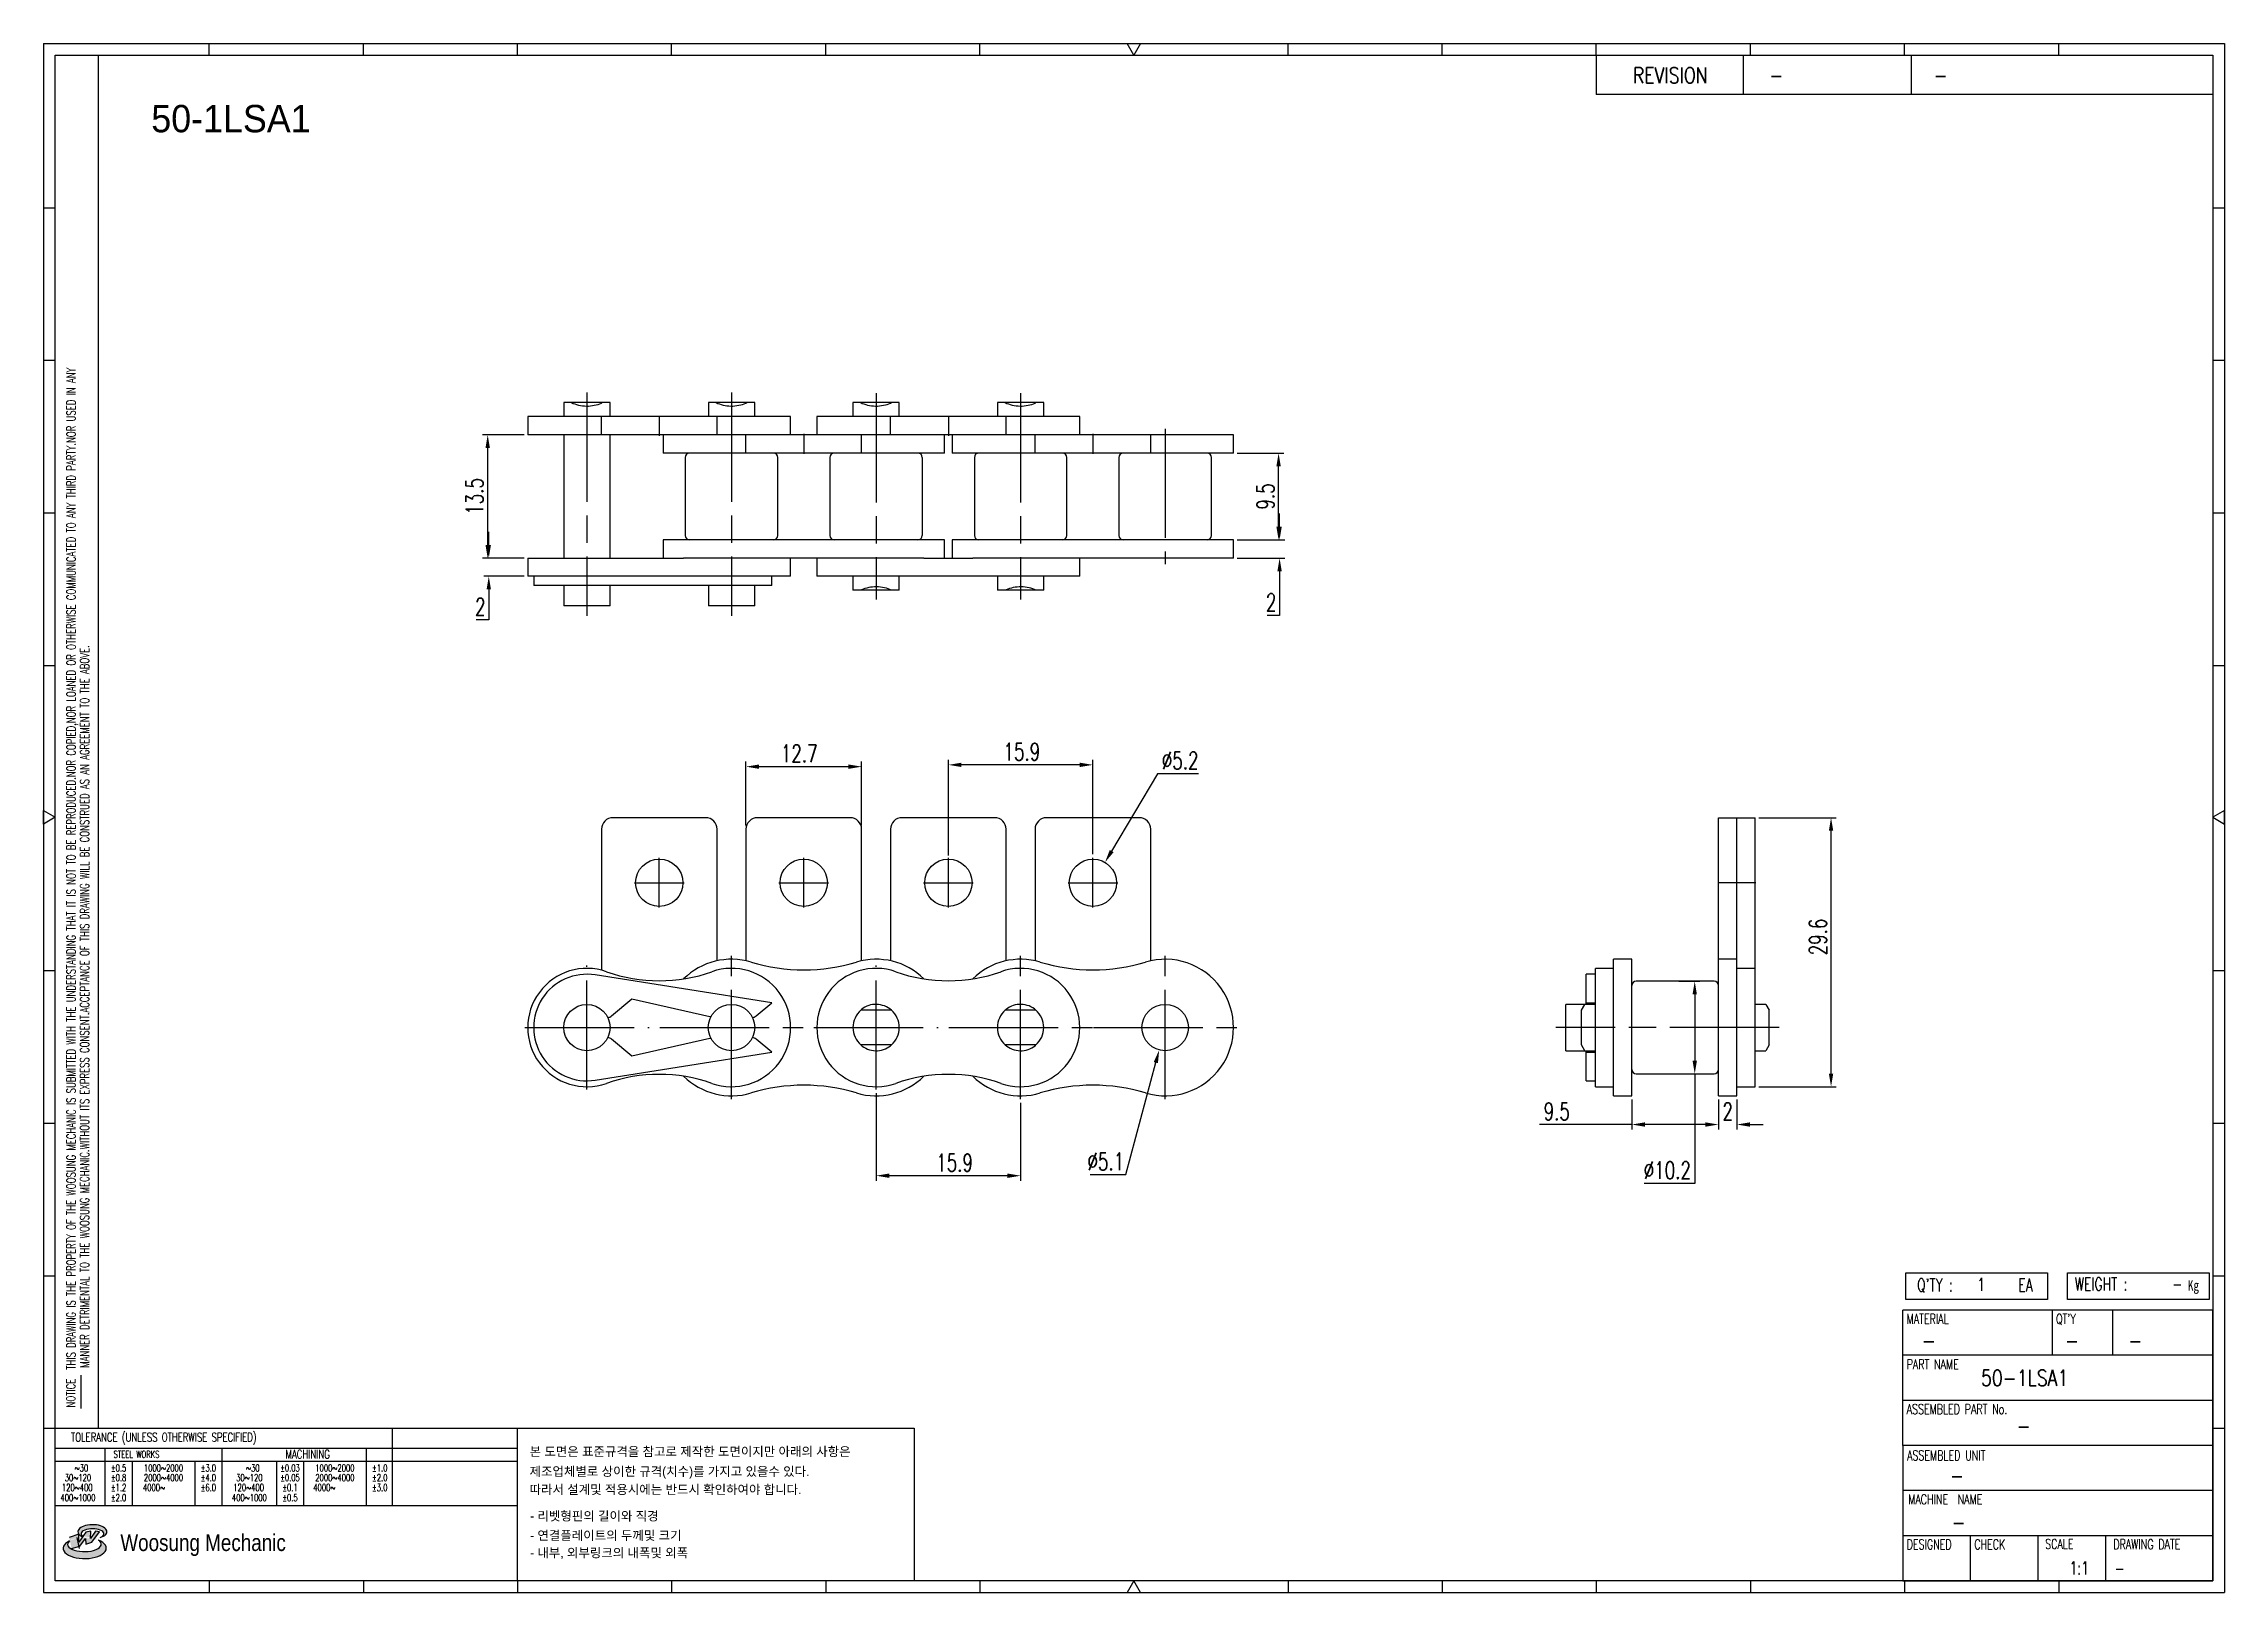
# Model space of a CAD drawing. Header units: millimetres. Extents: x 560 to 800, y 59 to 229.
import ezdxf
from ezdxf.enums import TextEntityAlignment as Align

# ---------------------------------------------------------------- set-up
doc = ezdxf.new("R2010")
doc.units = ezdxf.units.MM
doc.linetypes.add('AM_ISO08W050', pattern=[18, 12, -1.5, 3, -1.5])
doc.layers.get('Defpoints').update_dxf_attribs({"color": 80})
doc.layers.add('CL1', color=140, linetype='AM_ISO08W050', lineweight=25)
for name, color, linetype in [('S-DIM', 7, 'Continuous'), ('TITLE', 7, 'Continuous'), ('도면레이아웃', 7, 'Continuous')]:
    doc.layers.add(name, color=color, linetype=linetype)
doc.styles.add('HAN', font='ROMANS.shx', dxfattribs={"width": 0.7, "bigfont": 'whgtxt.shx'})
doc.styles.add('HKD_ST2', font='romans.shx', dxfattribs={"width": 0.7, "height": 4, "bigfont": '@extfont2.shx'})
doc.styles.add('HSG', font='SIMPLEX.shx', dxfattribs={"width": 0.7, "bigfont": 'HSG.shx'})
doc.styles.add('MtXpl_', font='Gulim.ttf')
doc.styles.add('SLDTEXTSTYLE4', font='arial.ttf', dxfattribs={"width": 0.8})
doc.dimstyles.new('AP0.8', dxfattribs={"dimscale": 0.8, "dimtxt": 2.4, "dimasz": 1.8, "dimexe": 0.7, "dimexo": 0.5, "dimgap": 0.6, "dimtad": 1, "dimtoh": 1, "dimdec": 1, "dimrnd": 0.01, "dimzin": 9, "dimdsep": 46, "dimtxsty": 'HSG', "dimcen": 0, "dimclrd": 251, "dimclre": 251, "dimclrt": 60, "dimazin": 2, "dimtp": 1, "dimtm": 1, "dimtfac": 0.5, "dimtdec": 1, "dimtofl": 0, "dimtmove": 0, "dimatfit": 3, "dimfxl": 0, "dimtvp": 1, "dimtolj": 2, "dimlwd": -1, "dimlwe": -1, "dimarcsym": 0})

# ---------------------------------------------------------------- blocks, each defined once
blk = doc.blocks.new('MAST')
at = {"layer": '도면레이아웃'}
h = blk.add_hatch(color=10, dxfattribs=at)
h.paths.add_polyline_path([(1.544, 35.177), (1.554, 34.966), (1.779, 35.034), (2.054, 35.422), (1.908, 35.446), (1.728, 35.167), (1.741, 35.439), (1.547, 35.405), (1.292, 35.041), (1.295, 35.33), (0.943, 35.208), (1.03, 34.8), (1.336, 34.885)])
edge = h.paths.add_edge_path()
edge.add_ellipse((1.795, 35.421), major_axis=(-0.53, 0), ratio=0.487785, start_angle=122.36065, end_angle=403.39574)
edge.add_line((1.411, 35.244), (1.419, 35.261))
edge.add_ellipse((1.798, 35.344), major_axis=(-0.423, 0), ratio=0.444396, start_angle=131.58977, end_angle=386.19408, ccw=False)
edge = h.paths.add_edge_path()
edge.add_ellipse((1.512, 34.815), major_axis=(-0.793, 0), ratio=0.480113, start_angle=314.67633, end_angle=590.85213)
edge.add_ellipse((1.501, 34.958), major_axis=(-0.62, 0), ratio=0.43311, start_angle=331.7024, end_angle=574.42495, ccw=False)
at = {"color": 140}
for p, q in [((0, 90.118), (80.15, 90.118)), ((0, 90.118), (0, 33.191)), ((80.15, 90.118), (80.15, 33.191)), ((57.068, 89.693), (57.068, 88.246)), ((62.47, 89.693), (62.47, 88.246)), ((68.635, 89.693), (68.635, 88.246)), ((79.725, 88.246), (57.068, 88.246)), ((68.449, 43.961), (68.449, 44.936)), ((68.449, 44.936), (73.654, 44.936)), ((73.654, 44.936), (73.654, 43.961)), ((74.39, 43.961), (74.39, 44.936)), ((74.39, 44.936), (79.595, 44.936)), ((79.595, 44.936), (79.595, 43.961)), ((68.336, 38.59), (68.336, 43.563)), ((79.725, 43.563), (68.336, 43.563)), ((73.654, 43.961), (68.449, 43.961)), ((73.827, 43.563), (73.827, 41.905)), ((79.595, 43.961), (74.39, 43.961)), ((76.037, 43.563), (76.037, 41.905)), ((79.725, 38.59), (79.725, 43.563)), ((79.725, 41.905), (68.336, 41.905)), ((79.725, 40.248), (68.336, 40.248)), ((68.336, 38.59), (68.336, 33.616)), ((79.725, 38.59), (68.336, 38.59)), ((79.725, 33.616), (79.725, 38.59)), ((79.725, 36.932), (68.336, 36.932)), ((79.725, 35.274), (68.336, 35.274)), ((70.822, 33.616), (70.822, 35.274)), ((73.309, 33.616), (73.309, 35.274)), ((75.796, 33.616), (75.796, 35.274)), ((0, 33.191), (80.15, 33.191)), ((68.336, 33.616), (79.725, 33.616))]:
    blk.add_line(p, q, dxfattribs=at)
for p, q in [((6.089, 89.693), (6.089, 90.118)), ((11.753, 89.693), (11.753, 90.118)), ((17.418, 89.693), (17.418, 90.118)), ((23.082, 89.693), (23.082, 90.118)), ((28.746, 89.693), (28.746, 90.118)), ((34.411, 89.693), (34.411, 90.118)), ((45.739, 89.693), (45.739, 90.118)), ((51.404, 89.693), (51.404, 90.118)), ((57.068, 89.693), (57.068, 90.118)), ((62.732, 89.693), (62.732, 90.118)), ((68.397, 89.693), (68.397, 90.118)), ((74.061, 89.693), (74.061, 90.118)), ((0, 84.085), (0.425, 84.085)), ((79.725, 84.085), (80.15, 84.085)), ((0, 78.478), (0.425, 78.478)), ((79.725, 78.478), (80.15, 78.478)), ((0, 72.87), (0.425, 72.87)), ((79.725, 72.87), (80.15, 72.87)), ((0, 67.262), (0.425, 67.262)), ((79.725, 67.262), (80.15, 67.262)), ((0, 56.047), (0.425, 56.047)), ((79.725, 56.047), (80.15, 56.047)), ((0, 50.439), (0.425, 50.439)), ((79.725, 50.439), (80.15, 50.439)), ((0, 44.832), (0.425, 44.832)), ((79.725, 44.832), (80.15, 44.832)), ((1.377, 39.947), (1.377, 41.174)), ((0, 39.224), (0.425, 39.224)), ((79.725, 39.224), (80.15, 39.224)), ((6.089, 33.616), (6.089, 33.191)), ((11.753, 33.616), (11.753, 33.191)), ((17.418, 33.616), (17.418, 33.191)), ((23.082, 33.616), (23.082, 33.191)), ((28.746, 33.616), (28.746, 33.191)), ((34.411, 33.616), (34.411, 33.191)), ((45.739, 33.616), (45.739, 33.191)), ((51.404, 33.616), (51.404, 33.191)), ((57.068, 33.616), (57.068, 33.191)), ((62.732, 33.616), (62.732, 33.191)), ((68.397, 33.616), (68.397, 33.191)), ((74.061, 33.616), (74.061, 33.191))]:
    blk.add_line(p, q)
at = {"color": 2}
for p, q in [((2.017, 39.224), (2.017, 89.693)), ((0.425, 39.224), (17.418, 39.224)), ((0.425, 38.487), (17.418, 38.487)), ((2.257, 38.487), (2.257, 36.382)), ((6.557, 38.5), (6.557, 36.382)), ((11.857, 38.487), (11.857, 36.382)), ((12.816, 39.224), (12.816, 36.382)), ((17.418, 33.616), (17.418, 39.224)), ((0.425, 38.012), (17.418, 38.012)), ((3.257, 38.012), (3.257, 36.382)), ((5.557, 38.012), (5.557, 36.382)), ((8.557, 38.012), (8.557, 36.382)), ((9.557, 38.026), (9.557, 36.382)), ((0.425, 36.382), (17.418, 36.382))]:
    blk.add_line(p, q, dxfattribs=at)
for points in [[(40.075, 89.693), (39.83, 90.118), (40.32, 90.118)], [(0.425, 61.679), (0, 61.433), (0, 61.924)], [(79.725, 61.679), (80.15, 61.433), (80.15, 61.924)], [(40.075, 33.616), (39.83, 33.191), (40.32, 33.191)]]:
    blk.add_lwpolyline(points, close=True)
at = {"color": 140}
blk.add_lwpolyline([(0.425, 89.693), (79.725, 89.693), (79.725, 33.616), (0.425, 33.616)], close=True, dxfattribs=at)
at = {"layer": '도면레이아웃'}
for p, q in [((1.295, 35.33), (0.943, 35.208)), ((1.547, 35.405), (1.292, 35.041)), ((1.292, 35.041), (1.295, 35.33)), ((1.741, 35.439), (1.547, 35.405)), ((1.908, 35.446), (1.728, 35.167)), ((1.728, 35.167), (1.741, 35.439)), ((1.779, 35.034), (2.054, 35.422)), ((2.054, 35.422), (1.908, 35.446)), ((1.03, 34.8), (1.336, 34.885)), ((1.224, 35.208), (1.311, 34.8)), ((1.224, 35.208), (1.224, 35.208)), ((1.336, 34.885), (1.544, 35.177)), ((1.419, 35.261), (1.411, 35.244)), ((1.544, 35.177), (1.554, 34.966)), ((1.554, 34.966), (1.779, 35.034))]:
    blk.add_line(p, q, dxfattribs=at)
for centre, major_axis, ratio, start_param, end_param in [((1.795, 35.421), (-0.53, 0), 0.487785, 2.135596, 7.040584), ((1.798, 35.344), (-0.423, 0), 0.444396, 2.296675, 6.740358), ((1.512, 34.815), (-0.793, 0), 0.480113, 5.492138, 10.312315), ((1.501, 34.958), (-0.62, 0), 0.43311, 5.789299, 10.025607)]:
    blk.add_ellipse(centre, major_axis=major_axis, ratio=ratio, start_param=start_param, end_param=end_param, dxfattribs=at)
for s, height, style, width, p in [('REVISION', 0.5806, 'HAN', 0.8, (58.415, 88.664)), ('-', 0.581, 'HAN', 0.8, (63.426, 88.664)), ('-', 0.581, 'HAN', 0.8, (69.468, 88.664)), ("Q'TY : ", 0.4746, 'HKD_ST2', 0.7, (68.857, 44.253)), ('1', 0.475, 'HKD_ST2', 0.7, (71.071, 44.275)), ('EA', 0.4746, 'HKD_ST2', 0.7, (72.578, 44.253)), ('WEIGHT : ', 0.4746, 'HKD_ST2', 0.7, (74.65, 44.286)), ('-', 0.581, 'HAN', 0.8, (69.029, 42.157)), ('-', 0.581, 'HAN', 0.8, (74.289, 42.157)), ('-', 0.581, 'HAN', 0.8, (76.623, 42.157)), ('-', 0.581, 'HAN', 0.8, (72.515, 39.013)), ('-', 0.581, 'HAN', 0.8, (70.067, 37.189)), ('-', 0.581, 'HAN', 0.8, (70.126, 35.48)), ('1:1', 0.4746, 'HKD_ST2', 0.7, (74.458, 33.848)), ('-', 0.475, 'HKD_ST2', 0.7, (76.112, 33.837))]:
    blk.add_text(s, height=height, dxfattribs=dict(style=style, width=width)).set_placement(p)
at = {"color": 6, "style": 'HKD_ST2', "width": 0.7}
for s, p in [(' THIS DRAWING IS THE PROPERTY OF THE WOOSUNG MECHANIC IS SUBMITTED WITH THE UNDERSTANDING THAT IT IS NOT TO BE REPRODUCED.NOR COPIED,NOR LOANED OR OTHERWISE COMMUNICATED TO ANY THIRD PARTY.NOR USED IN ANY', (1.173, 41.217)), ('MANNER DETRIMENTAL TO THE WOOSUNG MECHANIC.WITHOUT ITS EXPRESS CONSENT.ACCEPTANCE OF THIS DRAWING WILL BE CONSTRUED AS AN AGREEMENT TO THE ABOVE.', (1.672, 41.447))]:
    blk.add_text(s, height=0.326266, rotation=90, dxfattribs=at).set_placement(p)
at = {"style": 'HKD_ST2', "width": 0.7}
blk.add_text('-', height=0.475, dxfattribs=at).set_placement((78.613, 44.286), align=Align.RIGHT)
at = {"color": 254, "style": 'HKD_ST2', "width": 0.7}
for s, height, p in [('MATERIAL', 0.3651, (68.474, 43.425)), ("QT'Y", 0.3651, (73.965, 43.425)), ('PART NAME', 0.3651, (68.474, 41.756)), ('ASSEMBLED PART No.', 0.36511, (68.474, 40.109)), ('ASSEMBLED UNIT', 0.36511, (68.49, 38.408)), ('MACHINE  NAME', 0.36511, (68.532, 36.794)), ('DESIGNED', 0.3651, (68.474, 35.136)), ('CHECK', 0.3651, (70.961, 35.136)), ('SCALE', 0.3651, (73.566, 35.153)), ('DRAWING DATE', 0.36511, (76.071, 35.141))]:
    blk.add_text(s, height=height, dxfattribs=at).set_placement(p, align=Align.TOP_LEFT)
at = {"style": 'HKD_ST2', "width": 0.7}
blk.add_text('NOTICE', height=0.3263, rotation=90, dxfattribs=at).set_placement((1.163, 39.988))
blk.add_text('TOLERANCE (UNLESS OTHERWISE SPECIFIED)', height=0.32627, dxfattribs=at).set_placement((4.417, 38.896), align=Align.MIDDLE_CENTER)
at = {"color": 4, "style": 'HKD_ST2', "width": 0.7}
for s, height, p in [('%%12630', 0.261, (1.389, 37.762)), ('1000%%1262000', 0.26101, (4.407, 37.762)), ('%%12630', 0.261, (7.689, 37.762)), ('1000%%1262000', 0.26101, (10.707, 37.762)), ('120%%126400', 0.26101, (1.237, 37.045)), ('30%%126120', 0.261, (1.263, 37.411)), ('4000%%126', 0.261, (4.061, 37.045)), ('2000%%1264000', 0.26101, (4.407, 37.411)), ('120%%126400', 0.26101, (7.537, 37.045)), ('30%%126120', 0.261, (7.563, 37.411)), ('4000%%126', 0.261, (10.321, 37.045)), ('2000%%1264000', 0.26101, (10.707, 37.411)), ('400%%1261000', 0.26101, (1.263, 36.67)), ('400%%1261000', 0.26101, (7.563, 36.67))]:
    blk.add_text(s, height=height, dxfattribs=at).set_placement(p, align=Align.MIDDLE_CENTER)
for s, height, p in [('%%P0.5', 0.261, (2.757, 37.762)), ('STEEL WORKS', 0.26101, (3.416, 38.268)), ('%%P3.0', 0.261, (6.057, 37.762)), ('%%P0.03', 0.261, (9.057, 37.762)), ('MACHINING', 0.3263, (9.707, 38.27)), ('%%P1.0', 0.261, (12.357, 37.762)), ('%%P0.8', 0.261, (2.757, 37.411)), ('%%P1.2', 0.261, (2.757, 37.045)), ('%%P4.0', 0.261, (6.057, 37.411)), ('%%P6.0', 0.261, (6.057, 37.045)), ('%%P0.05', 0.261, (9.057, 37.411)), ('%%P0.1', 0.261, (9.057, 37.045)), ('%%P2.0', 0.261, (12.357, 37.411)), ('%%P3.0', 0.261, (12.357, 37.045)), ('%%P2.0', 0.261, (2.757, 36.67)), ('%%P0.5', 0.261, (9.057, 36.67))]:
    blk.add_text(s, height=height, dxfattribs=at).set_placement(p, align=Align.MIDDLE)
at = {"color": 1, "style": 'SLDTEXTSTYLE4', "width": 0.8}
blk.add_text('Woosung Mechanic', height=0.61957, dxfattribs=at).set_placement((2.822, 34.711))
at = {"layer": 'TITLE', "width": 0.8}
blk.add_text('Kg', height=0.3789, dxfattribs=at).set_placement((78.807, 44.286))
blk = doc.blocks.new('*D2')
at = {"layer": 'Defpoints', "color": 0, "transparency": 16777216}
for p in [(690.96, 174.35), (696.02, 174.35), (690.96, 172.35)]:
    blk.add_point(p, dxfattribs=at)
at = {"layer": 'S-DIM', "color": 251, "linetype": 'ByBlock', "transparency": 16777216}
for p, q in [((696.02, 175.79), (696.02, 177.23)), ((691.36, 174.35), (696.58, 174.35)), ((691.36, 172.35), (696.58, 172.35)), ((696.02, 170.91), (696.02, 166.05)), ((696.02, 166.05), (694.65, 166.05))]:
    blk.add_line(p, q, dxfattribs=at)
at = {"layer": 'S-DIM', "color": 251, "transparency": 16777216}
for points in [[(695.78, 175.79), (696.26, 175.79), (696.02, 174.35)], [(695.78, 170.91), (696.26, 170.91), (696.02, 172.35)]]:
    blk.add_solid(points, dxfattribs=at)
at = {"layer": 'S-DIM', "color": 60, "transparency": 16777216, "insert": (695.09, 167.49), "char_height": 1.92, "attachment_point": 5, "style": 'HSG'}
blk.add_mtext('\\A2;2', dxfattribs=at)
blk = doc.blocks.new('*D3')
at = {"layer": 'Defpoints', "color": 0, "transparency": 16777216}
for p in [(690.96, 183.88), (695.91, 183.88), (690.96, 174.35)]:
    blk.add_point(p, dxfattribs=at)
at = {"layer": 'S-DIM', "color": 251, "linetype": 'ByBlock', "transparency": 16777216}
for p, q in [((691.36, 183.88), (696.47, 183.88)), ((695.91, 175.79), (695.91, 182.44)), ((691.36, 174.35), (696.47, 174.35))]:
    blk.add_line(p, q, dxfattribs=at)
at = {"layer": 'S-DIM', "color": 251, "transparency": 16777216}
for points in [[(695.67, 182.44), (696.15, 182.44), (695.91, 183.88)], [(695.67, 175.79), (696.15, 175.79), (695.91, 174.35)]]:
    blk.add_solid(points, dxfattribs=at)
at = {"layer": 'S-DIM', "color": 60, "transparency": 16777216, "insert": (694.47, 179.12), "char_height": 1.92, "attachment_point": 5, "rotation": 90, "style": 'HSG'}
blk.add_mtext('\\A2;9.5', dxfattribs=at)
blk = doc.blocks.new('*D4')
at = {"layer": 'Defpoints', "color": 0, "transparency": 16777216}
for p in [(609.18, 172.35), (613.46, 172.35), (613.46, 170.35)]:
    blk.add_point(p, dxfattribs=at)
at = {"layer": 'S-DIM', "color": 251, "linetype": 'ByBlock', "transparency": 16777216}
for p, q in [((609.18, 173.79), (609.18, 175.23)), ((613.06, 172.35), (608.62, 172.35)), ((613.06, 170.35), (608.62, 170.35)), ((609.18, 168.91), (609.18, 165.56)), ((609.18, 165.56), (607.8, 165.56))]:
    blk.add_line(p, q, dxfattribs=at)
at = {"layer": 'S-DIM', "color": 251, "transparency": 16777216}
for points in [[(608.94, 173.79), (609.42, 173.79), (609.18, 172.35)], [(608.94, 168.91), (609.42, 168.91), (609.18, 170.35)]]:
    blk.add_solid(points, dxfattribs=at)
at = {"layer": 'S-DIM', "color": 60, "transparency": 16777216, "insert": (608.25, 167), "char_height": 1.92, "attachment_point": 5, "style": 'HSG'}
blk.add_mtext('\\A2;2', dxfattribs=at)
blk = doc.blocks.new('*D5')
at = {"layer": 'Defpoints', "color": 0, "transparency": 16777216}
for p in [(609.06, 185.88), (613.46, 185.88), (613.46, 172.35)]:
    blk.add_point(p, dxfattribs=at)
at = {"layer": 'S-DIM', "color": 251, "linetype": 'ByBlock', "transparency": 16777216}
for p, q in [((613.06, 185.88), (608.5, 185.88)), ((609.06, 173.79), (609.06, 184.44)), ((613.06, 172.35), (608.5, 172.35))]:
    blk.add_line(p, q, dxfattribs=at)
at = {"layer": 'S-DIM', "color": 251, "transparency": 16777216}
for points in [[(608.82, 184.44), (609.3, 184.44), (609.06, 185.88)], [(608.82, 173.79), (609.3, 173.79), (609.06, 172.35)]]:
    blk.add_solid(points, dxfattribs=at)
at = {"layer": 'S-DIM', "color": 60, "transparency": 16777216, "insert": (607.62, 179.12), "char_height": 1.92, "attachment_point": 5, "rotation": 90, "style": 'HSG'}
blk.add_mtext('\\A2;13.5', dxfattribs=at)
blk = doc.blocks.new('*D6')
at = {"layer": 'Defpoints', "color": 0, "transparency": 16777216}
for p in [(659.65, 149.64), (659.65, 139.29), (675.52, 139.42)]:
    blk.add_point(p, dxfattribs=at)
at = {"layer": 'S-DIM', "color": 251, "linetype": 'ByBlock', "transparency": 16777216}
for p, q in [((659.65, 139.69), (659.65, 150.2)), ((674.08, 149.64), (661.09, 149.64)), ((675.52, 139.82), (675.52, 150.2))]:
    blk.add_line(p, q, dxfattribs=at)
at = {"layer": 'S-DIM', "color": 251, "transparency": 16777216}
for points in [[(661.09, 149.88), (661.09, 149.4), (659.65, 149.64)], [(674.08, 149.88), (674.08, 149.4), (675.52, 149.64)]]:
    blk.add_solid(points, dxfattribs=at)
at = {"layer": 'S-DIM', "color": 60, "transparency": 16777216, "insert": (667.72, 151.08), "char_height": 1.92, "attachment_point": 5, "style": 'HSG'}
blk.add_mtext('\\A2;15.9', dxfattribs=at)
blk = doc.blocks.new('*D7')
at = {"layer": 'Defpoints', "color": 0, "transparency": 16777216}
for p in [(637.42, 149.44), (637.42, 142.57), (650.12, 142.57)]:
    blk.add_point(p, dxfattribs=at)
at = {"layer": 'S-DIM', "color": 251, "linetype": 'ByBlock', "transparency": 16777216}
for p, q in [((637.42, 142.97), (637.42, 150)), ((648.68, 149.44), (638.86, 149.44)), ((650.12, 142.97), (650.12, 150))]:
    blk.add_line(p, q, dxfattribs=at)
at = {"layer": 'S-DIM', "color": 251, "transparency": 16777216}
for points in [[(638.86, 149.68), (638.86, 149.2), (637.42, 149.44)], [(648.68, 149.68), (648.68, 149.2), (650.12, 149.44)]]:
    blk.add_solid(points, dxfattribs=at)
at = {"layer": 'S-DIM', "color": 60, "transparency": 16777216, "insert": (643.27, 150.88), "char_height": 1.92, "attachment_point": 5, "style": 'HSG'}
blk.add_mtext('\\A2;12.7', dxfattribs=at)
blk = doc.blocks.new('*D8')
at = {"layer": 'Defpoints', "color": 0, "transparency": 16777216}
for p in [(676.85, 138.93), (674.2, 134.46)]:
    blk.add_point(p, dxfattribs=at)
at = {"layer": 'S-DIM', "color": 251, "linetype": 'ByBlock', "transparency": 16777216}
for p, q in [((682.61, 148.67), (677.58, 140.17)), ((687.12, 148.67), (682.61, 148.67))]:
    blk.add_line(p, q, dxfattribs=at)
at = {"layer": 'S-DIM', "color": 251, "transparency": 16777216}
blk.add_solid([(677.37, 140.29), (677.79, 140.05), (676.85, 138.93)], dxfattribs=at)
at = {"layer": 'S-DIM', "color": 60, "transparency": 16777216, "insert": (685.1, 150.11), "char_height": 1.92, "attachment_point": 5, "style": 'HSG'}
blk.add_mtext('\\A2;∅5.2', dxfattribs=at)
blk = doc.blocks.new('*D9')
at = {"layer": 'Defpoints', "color": 0, "transparency": 16777216}
for p in [(651.71, 113.97), (667.58, 112.92), (651.71, 104.52)]:
    blk.add_point(p, dxfattribs=at)
at = {"layer": 'S-DIM', "color": 251, "linetype": 'ByBlock', "transparency": 16777216}
for p, q in [((651.71, 113.57), (651.71, 103.96)), ((667.58, 112.52), (667.58, 103.96)), ((666.14, 104.52), (653.15, 104.52))]:
    blk.add_line(p, q, dxfattribs=at)
at = {"layer": 'S-DIM', "color": 251, "transparency": 16777216}
for points in [[(653.15, 104.76), (653.15, 104.28), (651.71, 104.52)], [(666.14, 104.76), (666.14, 104.28), (667.58, 104.52)]]:
    blk.add_solid(points, dxfattribs=at)
at = {"layer": 'S-DIM', "color": 60, "transparency": 16777216, "insert": (660.33, 105.96), "char_height": 1.92, "attachment_point": 5, "style": 'HSG'}
blk.add_mtext('\\A2;15.9', dxfattribs=at)
blk = doc.blocks.new('*D10')
at = {"layer": 'Defpoints', "color": 0, "transparency": 16777216}
for p in [(684.12, 123.25), (682.8, 118.33)]:
    blk.add_point(p, dxfattribs=at)
at = {"layer": 'S-DIM', "color": 251, "linetype": 'ByBlock', "transparency": 16777216}
for p, q in [((679.15, 104.64), (682.43, 116.94)), ((675.22, 104.64), (679.15, 104.64))]:
    blk.add_line(p, q, dxfattribs=at)
at = {"layer": 'S-DIM', "color": 251, "transparency": 16777216}
blk.add_solid([(682.2, 117), (682.66, 116.88), (682.8, 118.33)], dxfattribs=at)
at = {"layer": 'S-DIM', "color": 60, "transparency": 16777216, "insert": (676.94, 106.08), "char_height": 1.92, "attachment_point": 5, "style": 'HSG'}
blk.add_mtext('\\A2;∅5.1', dxfattribs=at)
blk = doc.blocks.new('*D11')
at = {"layer": 'Defpoints', "color": 0, "transparency": 16777216}
for p in [(734.7, 113.29), (744.23, 113.29), (744.23, 110.14)]:
    blk.add_point(p, dxfattribs=at)
at = {"layer": 'S-DIM', "color": 251, "linetype": 'ByBlock', "transparency": 16777216}
for p, q in [((734.7, 112.89), (734.7, 109.58)), ((744.23, 112.89), (744.23, 109.58)), ((734.7, 110.14), (724.57, 110.14)), ((742.79, 110.14), (736.14, 110.14))]:
    blk.add_line(p, q, dxfattribs=at)
at = {"layer": 'S-DIM', "color": 251, "transparency": 16777216}
for points in [[(736.14, 110.38), (736.14, 109.9), (734.7, 110.14)], [(742.79, 110.38), (742.79, 109.9), (744.23, 110.14)]]:
    blk.add_solid(points, dxfattribs=at)
at = {"layer": 'S-DIM', "color": 60, "transparency": 16777216, "insert": (726.46, 111.58), "char_height": 1.92, "attachment_point": 5, "style": 'HSG'}
blk.add_mtext('\\A2;9.5', dxfattribs=at)
blk = doc.blocks.new('*D12')
at = {"layer": 'Defpoints', "color": 0, "transparency": 16777216}
for p in [(744.23, 113.29), (746.23, 113.29), (746.23, 110.14)]:
    blk.add_point(p, dxfattribs=at)
at = {"layer": 'S-DIM', "color": 251, "linetype": 'ByBlock', "transparency": 16777216}
for p, q in [((744.23, 112.89), (744.23, 109.58)), ((746.23, 112.89), (746.23, 109.58)), ((742.79, 110.14), (741.35, 110.14)), ((747.67, 110.14), (749.11, 110.14))]:
    blk.add_line(p, q, dxfattribs=at)
at = {"layer": 'S-DIM', "color": 251, "transparency": 16777216}
for points in [[(742.79, 110.38), (742.79, 109.9), (744.23, 110.14)], [(747.67, 110.38), (747.67, 109.9), (746.23, 110.14)]]:
    blk.add_solid(points, dxfattribs=at)
at = {"layer": 'S-DIM', "color": 60, "transparency": 16777216, "insert": (745.23, 111.58), "char_height": 1.92, "attachment_point": 5, "style": 'HSG'}
blk.add_mtext('\\A2;2', dxfattribs=at)
blk = doc.blocks.new('*D13')
at = {"layer": 'Defpoints', "color": 0, "transparency": 16777216}
for p in [(739.47, 125.87), (739.47, 115.71), (741.61, 115.71)]:
    blk.add_point(p, dxfattribs=at)
at = {"layer": 'S-DIM', "color": 251, "linetype": 'ByBlock', "transparency": 16777216}
for p, q in [((739.87, 125.87), (742.17, 125.87)), ((741.61, 124.43), (741.61, 117.15)), ((739.87, 115.71), (742.17, 115.71)), ((741.61, 115.71), (741.61, 103.68)), ((741.61, 103.68), (736.07, 103.68))]:
    blk.add_line(p, q, dxfattribs=at)
at = {"layer": 'S-DIM', "color": 251, "transparency": 16777216}
for points in [[(741.37, 124.43), (741.85, 124.43), (741.61, 125.87)], [(741.37, 117.15), (741.85, 117.15), (741.61, 115.71)]]:
    blk.add_solid(points, dxfattribs=at)
at = {"layer": 'S-DIM', "color": 60, "transparency": 16777216, "insert": (738.6, 105.12), "char_height": 1.92, "attachment_point": 5, "style": 'HSG'}
blk.add_mtext('\\A2;%%c10.2', dxfattribs=at)
blk = doc.blocks.new('*D14')
at = {"layer": 'Defpoints', "color": 0, "transparency": 16777216}
for p in [(748.23, 143.84), (756.58, 143.84), (748.23, 114.29)]:
    blk.add_point(p, dxfattribs=at)
at = {"layer": 'S-DIM', "color": 251, "linetype": 'ByBlock', "transparency": 16777216}
for p, q in [((748.63, 143.84), (757.14, 143.84)), ((756.58, 115.73), (756.58, 142.4)), ((748.63, 114.29), (757.14, 114.29))]:
    blk.add_line(p, q, dxfattribs=at)
at = {"layer": 'S-DIM', "color": 251, "transparency": 16777216}
for points in [[(756.34, 142.4), (756.82, 142.4), (756.58, 143.84)], [(756.34, 115.73), (756.82, 115.73), (756.58, 114.29)]]:
    blk.add_solid(points, dxfattribs=at)
at = {"layer": 'S-DIM', "color": 60, "transparency": 16777216, "insert": (755.14, 130.74), "char_height": 1.92, "attachment_point": 5, "rotation": 90, "style": 'HSG'}
blk.add_mtext('\\A2;29.6', dxfattribs=at)

msp = doc.modelspace()

# ---------------------------------------------------------------- linework, layer by layer
for p, q in [((622.5, 189.42), (617.41, 189.42)), ((617.41, 189.42), (617.41, 187.88)), ((622.5, 187.88), (622.5, 189.42)), ((633.29, 189.42), (633.29, 187.88)), ((638.38, 189.42), (633.29, 189.42)), ((638.38, 187.88), (638.38, 189.42)), ((649.16, 189.42), (649.16, 187.88)), ((654.25, 189.42), (649.16, 189.42)), ((654.25, 187.88), (654.25, 189.42)), ((665.04, 189.42), (665.04, 187.88)), ((670.13, 189.42), (665.04, 189.42)), ((670.13, 187.88), (670.13, 189.42)), ((613.46, 187.88), (613.46, 185.88)), ((642.33, 187.88), (613.46, 187.88)), ((621.55, 185.88), (621.55, 187.88)), ((634.25, 185.88), (634.25, 187.88)), ((642.33, 185.88), (642.33, 187.88)), ((645.21, 187.88), (645.21, 185.88)), ((674.08, 187.88), (645.21, 187.88)), ((653.3, 185.88), (653.3, 187.88)), ((666, 185.88), (666, 187.88)), ((674.08, 185.88), (674.08, 187.88)), ((634.25, 185.88), (613.46, 185.88)), ((617.41, 185.88), (617.41, 172.35)), ((622.5, 172.35), (622.5, 185.88)), ((628.33, 185.88), (628.33, 183.88)), ((653.3, 185.88), (634.25, 185.88)), ((637.42, 183.88), (637.42, 185.88)), ((650.12, 183.88), (650.12, 185.88)), ((666, 185.88), (653.3, 185.88)), ((659.21, 183.88), (659.21, 185.88)), ((660.08, 185.88), (660.08, 183.88)), ((690.96, 185.88), (666, 185.88)), ((669.17, 183.88), (669.17, 185.88)), ((681.87, 183.88), (681.87, 185.88)), ((690.96, 183.88), (690.96, 185.88)), ((659.21, 183.88), (628.33, 183.88)), ((630.75, 183.41), (630.75, 174.83)), ((640.91, 174.83), (640.91, 183.41)), ((646.63, 183.41), (646.63, 174.83)), ((656.79, 174.83), (656.79, 183.41)), ((690.96, 183.88), (660.08, 183.88)), ((662.5, 183.41), (662.5, 174.83)), ((672.66, 174.83), (672.66, 183.41)), ((678.38, 183.41), (678.38, 174.83)), ((688.54, 174.83), (688.54, 183.41)), ((628.33, 174.35), (628.33, 172.35)), ((659.21, 174.35), (628.33, 174.35)), ((659.21, 172.35), (659.21, 174.35)), ((660.08, 174.35), (660.08, 172.35)), ((690.96, 174.35), (660.08, 174.35)), ((690.96, 172.35), (690.96, 174.35)), ((613.46, 172.35), (630.58, 172.35)), ((613.46, 172.35), (613.46, 170.35)), ((642.33, 170.35), (613.46, 170.35)), ((614.11, 170.35), (614.11, 169.35)), ((656.96, 172.35), (630.58, 172.35)), ((640.25, 169.35), (640.25, 170.35)), ((642.33, 170.35), (642.33, 172.35)), ((645.21, 172.35), (645.21, 170.35)), ((674.08, 170.35), (645.21, 170.35)), ((649.16, 170.35), (649.16, 168.82)), ((654.25, 168.82), (654.25, 170.35)), ((656.96, 172.35), (662.33, 172.35)), ((690.96, 172.35), (662.33, 172.35)), ((665.04, 170.35), (665.04, 168.82)), ((670.13, 168.82), (670.13, 170.35)), ((674.08, 170.35), (674.08, 172.35)), ((640.25, 169.35), (614.11, 169.35)), ((617.41, 169.35), (617.41, 167.12)), ((622.5, 167.12), (622.5, 169.35)), ((633.29, 169.35), (633.29, 167.12)), ((638.38, 167.12), (638.38, 169.35)), ((654.25, 168.82), (649.16, 168.82)), ((670.13, 168.82), (665.04, 168.82)), ((622.5, 167.12), (617.41, 167.12)), ((638.38, 167.12), (633.29, 167.12)), ((632.98, 143.84), (622.82, 143.84)), ((648.85, 143.84), (638.69, 143.84)), ((664.73, 143.84), (654.57, 143.84)), ((680.6, 143.84), (670.44, 143.84)), ((744.23, 143.84), (746.23, 143.84)), ((744.23, 113.29), (744.23, 143.84)), ((746.23, 113.29), (746.23, 143.84)), ((746.23, 143.84), (748.23, 143.84)), ((748.23, 114.29), (748.23, 143.84)), ((621.55, 142.57), (621.55, 127.1)), ((634.25, 128.12), (634.25, 142.57)), ((637.42, 142.57), (637.42, 128.12)), ((650.12, 128.12), (650.12, 142.57)), ((653.3, 142.57), (653.3, 128.12)), ((666, 128.12), (666, 142.57)), ((669.17, 142.57), (669.17, 128.12)), ((681.87, 128.12), (681.87, 142.57)), ((732.7, 127.29), (730.7, 127.29)), ((730.7, 114.29), (730.7, 127.29)), ((734.7, 128.29), (732.7, 128.29)), ((732.7, 113.29), (732.7, 128.29)), ((734.7, 113.29), (734.7, 128.29)), ((746.23, 128.29), (744.23, 128.29)), ((748.23, 127.29), (746.23, 127.29)), ((640.25, 123.5), (620.87, 126.57)), ((730.7, 126.64), (729.7, 126.64)), ((729.7, 123.34), (729.7, 126.64)), ((743.75, 125.87), (735.18, 125.87)), ((622.66, 122.06), (624.89, 123.93)), ((624.89, 123.93), (633.47, 122.01)), ((638.54, 122.06), (640.25, 123.5)), ((653.39, 122.7), (650.03, 122.7)), ((669.27, 122.7), (665.9, 122.7)), ((727.47, 118.25), (727.47, 123.34)), ((729.53, 123.34), (727.47, 123.34)), ((729.17, 122.7), (729.53, 123.34)), ((729.17, 118.88), (729.17, 122.7)), ((730.7, 123.34), (729.53, 123.34)), ((729.7, 123.5), (730.7, 123.5)), ((749.4, 123.34), (748.23, 123.34)), ((749.4, 123.34), (749.77, 122.7)), ((749.77, 118.88), (749.77, 122.7)), ((620.87, 115.01), (640.25, 118.08)), ((624.89, 117.65), (622.66, 119.52)), ((633.47, 119.58), (624.89, 117.65)), ((640.25, 118.08), (638.54, 119.52)), ((653.39, 118.88), (650.03, 118.88)), ((669.27, 118.88), (665.9, 118.88)), ((727.47, 118.25), (729.53, 118.25)), ((729.53, 118.25), (729.17, 118.88)), ((729.53, 118.25), (730.7, 118.25)), ((729.7, 114.94), (729.7, 118.25)), ((729.7, 118.08), (730.7, 118.08)), ((748.23, 118.25), (749.4, 118.25)), ((749.77, 118.88), (749.4, 118.25)), ((735.18, 115.71), (743.75, 115.71)), ((729.7, 114.94), (730.7, 114.94)), ((730.7, 114.29), (732.7, 114.29)), ((732.7, 113.29), (734.7, 113.29)), ((744.23, 113.29), (746.23, 113.29)), ((746.23, 114.29), (748.23, 114.29))]:
    msp.add_line(p, q)
for points in [[(618.28, 189.42), (618.45, 189.34), (618.63, 189.27), (618.83, 189.2), (619.03, 189.15), (619.24, 189.11), (619.46, 189.08), (619.68, 189.06), (619.9, 189.05), (620.12, 189.05), (620.34, 189.07), (620.56, 189.09), (620.77, 189.13), (620.98, 189.17), (621.18, 189.23), (621.37, 189.3), (621.55, 189.37), (621.64, 189.42)], [(634.15, 189.42), (634.32, 189.34), (634.51, 189.27), (634.7, 189.2), (634.91, 189.15), (635.12, 189.11), (635.33, 189.08), (635.55, 189.06), (635.77, 189.05), (635.99, 189.05), (636.21, 189.07), (636.43, 189.09), (636.65, 189.13), (636.85, 189.17), (637.05, 189.23), (637.24, 189.3), (637.42, 189.37), (637.52, 189.42)], [(650.03, 189.42), (650.2, 189.34), (650.38, 189.27), (650.58, 189.2), (650.78, 189.15), (650.99, 189.11), (651.21, 189.08), (651.43, 189.06), (651.65, 189.05), (651.87, 189.05), (652.09, 189.07), (652.31, 189.09), (652.52, 189.13), (652.73, 189.17), (652.93, 189.23), (653.12, 189.3), (653.3, 189.37), (653.39, 189.42)], [(665.9, 189.42), (666.07, 189.34), (666.26, 189.27), (666.45, 189.2), (666.66, 189.15), (666.87, 189.11), (667.08, 189.08), (667.3, 189.06), (667.52, 189.05), (667.74, 189.05), (667.96, 189.07), (668.18, 189.09), (668.4, 189.13), (668.6, 189.17), (668.8, 189.23), (668.99, 189.3), (669.17, 189.37), (669.27, 189.42)], [(653.39, 168.82), (653.22, 168.9), (653.04, 168.97), (652.84, 169.03), (652.64, 169.08), (652.43, 169.13), (652.21, 169.16), (651.99, 169.18), (651.77, 169.18), (651.55, 169.18), (651.33, 169.17), (651.11, 169.14), (650.9, 169.11), (650.69, 169.06), (650.49, 169.01), (650.3, 168.94), (650.12, 168.86), (650.03, 168.82)], [(669.27, 168.82), (669.1, 168.9), (668.91, 168.97), (668.72, 169.03), (668.51, 169.08), (668.3, 169.13), (668.09, 169.16), (667.87, 169.18), (667.65, 169.18), (667.43, 169.18), (667.2, 169.17), (666.99, 169.14), (666.77, 169.11), (666.57, 169.06), (666.37, 169.01), (666.18, 168.94), (666, 168.86), (665.9, 168.82)], [(653.39, 122.7), (653.22, 122.84), (653.04, 122.97), (652.84, 123.07), (652.64, 123.16), (652.43, 123.23), (652.21, 123.29), (651.99, 123.32), (651.77, 123.34), (651.55, 123.33), (651.33, 123.31), (651.11, 123.27), (650.9, 123.21), (650.69, 123.13), (650.49, 123.03), (650.3, 122.91), (650.12, 122.78), (650.03, 122.7)], [(669.27, 122.7), (669.1, 122.84), (668.91, 122.97), (668.72, 123.07), (668.51, 123.16), (668.3, 123.23), (668.09, 123.29), (667.87, 123.32), (667.65, 123.34), (667.43, 123.33), (667.2, 123.31), (666.99, 123.27), (666.77, 123.21), (666.57, 123.13), (666.37, 123.03), (666.18, 122.91), (666, 122.78), (665.9, 122.7)], [(650.03, 118.88), (650.2, 118.74), (650.38, 118.62), (650.58, 118.51), (650.78, 118.42), (650.99, 118.35), (651.21, 118.3), (651.43, 118.26), (651.65, 118.25), (651.87, 118.25), (652.09, 118.28), (652.31, 118.32), (652.52, 118.38), (652.73, 118.46), (652.93, 118.56), (653.12, 118.67), (653.3, 118.8), (653.39, 118.88)], [(665.9, 118.88), (666.07, 118.74), (666.26, 118.62), (666.45, 118.51), (666.66, 118.42), (666.87, 118.35), (667.08, 118.3), (667.3, 118.26), (667.52, 118.25), (667.74, 118.25), (667.96, 118.28), (668.18, 118.32), (668.4, 118.38), (668.6, 118.46), (668.8, 118.56), (668.99, 118.67), (669.17, 118.8), (669.27, 118.88)]]:
    msp.add_lwpolyline(points)
at = {"color": 140}
msp.add_lwpolyline([(612.34, 76.78), (655.9, 76.78), (655.9, 60.03), (612.34, 60.03)], close=True, dxfattribs=at)
for centre, radius in [((627.9, 136.69), 2.6), ((643.77, 136.69), 2.6), ((659.65, 136.69), 2.6), ((675.52, 136.69), 2.6), ((619.96, 120.79), 2.54), ((635.83, 120.79), 2.55), ((683.46, 120.79), 2.55)]:
    msp.add_circle(centre, radius)
for centre, radius, start, end in [((631.23, 183.41), 0.477, 90, 180), ((640.44, 183.41), 0.477, 0, 90), ((647.11, 183.41), 0.477, 90, 180), ((656.31, 183.41), 0.476, 0, 90), ((662.98, 183.41), 0.477, 90, 180), ((672.19, 183.41), 0.476, 0, 90), ((678.86, 183.41), 0.477, 90, 180), ((688.06, 183.41), 0.477, 0, 90), ((631.23, 174.83), 0.477, 180, 270), ((640.44, 174.83), 0.477, 270, 0), ((647.11, 174.83), 0.477, 180, 270), ((656.31, 174.83), 0.476, 270, 0), ((662.98, 174.83), 0.477, 180, 270), ((672.19, 174.83), 0.476, 270, 0), ((678.86, 174.83), 0.477, 180, 270), ((688.06, 174.83), 0.477, 270, 0), ((622.82, 142.57), 1.27, 90, 180), ((632.98, 142.57), 1.27, 0, 90), ((638.69, 142.57), 1.27, 90, 180), ((648.85, 142.57), 1.27, 0, 90), ((654.57, 142.57), 1.27, 90, 180), ((664.73, 142.57), 1.27, 0, 90), ((670.44, 142.57), 1.27, 90, 180), ((680.6, 142.57), 1.27, 0, 90), ((619.96, 120.79), 6.5, 70.6253, 289.3747), ((627.9, 143.36), 17.43, 250.6253, 289.3747), ((635.83, 120.79), 7.5, 73.3282, 134.4604), ((635.83, 120.79), 6.5, 250.6253, 109.3747), ((643.77, 147.3), 20.17, 253.3282, 286.6718), ((651.71, 120.79), 6.5, 70.6253, 289.3747), ((651.71, 120.79), 7.5, 45.5396, 106.6718), ((659.65, 143.36), 17.43, 250.6253, 289.3747), ((667.58, 120.79), 7.5, 73.3282, 134.4604), ((667.58, 120.79), 6.5, 250.6253, 109.3747), ((675.52, 147.3), 20.17, 253.3282, 286.6718), ((683.46, 120.79), 7.5, 253.3282, 106.6718), ((619.96, 120.79), 5.85, 81, 279), ((735.18, 125.4), 0.477, 90, 180), ((743.75, 125.4), 0.477, 0, 90), ((651.71, 120.79), 2.54, 131.4096, 228.5904), ((651.71, 120.79), 2.54, 311.4096, 48.5904), ((667.58, 120.79), 2.55, 131.4096, 228.5904), ((667.58, 120.79), 2.54, 311.4096, 48.5904), ((622.25, 122.56), 0.65, 270.0367, 310), ((633.61, 122.64), 0.65, 257.3421, 267.8776), ((638.12, 122.56), 0.65, 270.0367, 310), ((622.25, 119.03), 0.65, 50, 89.9633), ((633.61, 118.94), 0.65, 92.1224, 102.6579), ((638.12, 119.03), 0.65, 50, 89.9633), ((627.9, 98.22), 17.43, 70.6253, 109.3747), ((635.83, 120.79), 7.5, 225.5396, 286.6718), ((651.71, 120.79), 7.5, 253.3282, 314.4604), ((659.65, 98.22), 17.43, 70.6253, 109.3747), ((667.58, 120.79), 7.5, 225.5396, 286.6718), ((735.18, 116.19), 0.477, 180, 270), ((743.75, 116.19), 0.477, 270, 0), ((643.77, 94.29), 20.17, 73.3282, 106.6718), ((675.52, 94.29), 20.17, 73.3282, 106.6718)]:
    msp.add_arc(centre, radius, start, end)
at = {"layer": 'CL1'}
for p, q in [((619.96, 190.53), (619.96, 166)), ((635.83, 190.53), (635.83, 166)), ((651.71, 190.45), (651.71, 167.79)), ((667.58, 190.45), (667.58, 167.79)), ((627.9, 187.98), (627.9, 185.78)), ((659.65, 187.98), (659.65, 185.78)), ((643.77, 185.98), (643.77, 183.78)), ((675.52, 185.98), (675.52, 183.78)), ((683.46, 186.56), (683.46, 171.68)), ((627.9, 133.96), (627.9, 139.42)), ((643.77, 133.96), (643.77, 139.42)), ((659.65, 133.96), (659.65, 139.42)), ((675.52, 133.96), (675.52, 139.42)), ((625.17, 136.69), (630.63, 136.69)), ((641.04, 136.69), (646.5, 136.69)), ((656.92, 136.69), (662.38, 136.69)), ((672.79, 136.69), (678.25, 136.69)), ((748.33, 136.69), (744.13, 136.69)), ((619.96, 113.97), (619.96, 127.62)), ((635.83, 112.92), (635.83, 128.67)), ((651.71, 113.97), (651.71, 127.62)), ((667.58, 112.92), (667.58, 128.67)), ((683.46, 112.92), (683.46, 128.67)), ((613.13, 120.79), (626.78, 120.79)), ((627.96, 120.79), (643.71, 120.79)), ((644.88, 120.79), (658.53, 120.79)), ((659.71, 120.79), (675.46, 120.79)), ((675.58, 120.79), (691.33, 120.79)), ((750.88, 120.79), (726.35, 120.79))]:
    msp.add_line(p, q, dxfattribs=at)

# ---------------------------------------------------------------- block references
at = {"color": 140, "xscale": 2.987860568001075, "yscale": 2.987860568001075, "zscale": 2.987860568001075}
msp.add_blockref('MAST', (560.29, -40.41), dxfattribs=at)

# ---------------------------------------------------------------- texts
at = {"color": 254, "style": 'MtXpl_'}
msp.add_text('50-1LSA1', height=3.007, dxfattribs=at).set_placement((572.12, 219.11))
at = {"style": 'HAN', "width": 0.8}
msp.add_text('50-1LSA1', height=1.735, dxfattribs=at).set_placement((773.05, 81.45))
at = {"color": 140, "style": 'MtXpl_'}
for s, p in [('본 도면은 표준규격을 참고로 제작한 도면이지만 아래의 사항은', (613.66, 73.73)), ('제조업체별로 상이한 규격(치수)를 가지고 있을수 있다.', (613.66, 71.55)), ('따라서 설계및 적용시에는 반드시 확인하여야 합니다.', (613.66, 69.56)), ('- 리벳형핀의 길이와 직경', (613.72, 66.65)), ('- 연결플레이트의 두께및 크기', (613.72, 64.52)), ('- 내부, 외부링크의 내폭및 외폭', (613.72, 62.61))]:
    msp.add_text(s, height=1.0023, dxfattribs=at).set_placement(p)

# ---------------------------------------------------------------- dimensions: what is measured, and where the dimension line sits
at = {"layer": 'S-DIM'}
for base, p1, p2, picture, middle in [((609.06, 185.88), (613.46, 172.35), (613.46, 185.88), '*D5', (607.62, 179.12)), ((695.91, 183.88), (690.96, 174.35), (690.96, 183.88), '*D3', (694.47, 179.12))]:
    dim = msp.add_linear_dim(base=base, p1=p1, p2=p2, angle=90, dimstyle='AP0.8', dxfattribs=at)
    dim.commit()
    dim.dimension.update_dxf_attribs({"geometry": picture, "text_midpoint": middle})
for base, p1, p2, picture, middle in [((696.02, 174.35), (690.96, 172.35), (690.96, 174.35), '*D2', (695.09, 166.05)), ((609.18, 172.35), (613.46, 170.35), (613.46, 172.35), '*D4', (608.25, 165.56)), ((756.58135532, 143.84297479), (748.23088391, 114.29297479), (748.23088391, 143.84297479), '*D14', (756.58135532, 130.74212163))]:
    dim = msp.add_linear_dim(base=base, p1=p1, p2=p2, angle=90, dimstyle='AP0.8', dxfattribs=at)
    dim.commit()
    dim.dimension.update_dxf_attribs({"geometry": picture, "text_midpoint": middle, "dimtype": 128})
for base, p1, p2, picture, middle in [((637.42, 149.44), (650.12, 142.57), (637.42, 142.57), '*D7', (643.27, 149.44)), ((659.65, 149.64), (675.52, 139.42), (659.65, 139.29), '*D6', (667.72, 149.64)), ((651.71, 104.52), (667.58, 112.92), (651.71, 113.97), '*D9', (660.33, 104.52)), ((744.23, 110.14), (734.7, 113.29), (744.23, 113.29), '*D11', (726.46, 110.14))]:
    dim = msp.add_linear_dim(base=base, p1=p1, p2=p2, dimstyle='AP0.8', dxfattribs=at)
    dim.commit()
    dim.dimension.update_dxf_attribs({"geometry": picture, "text_midpoint": middle, "dimtype": 128})
for p1, p2, picture, middle in [((674.2, 134.46), (676.85, 138.93), '*D8', (685.1, 148.67)), ((684.12, 123.25), (682.8, 118.33), '*D10', (676.94, 104.64))]:
    dim = msp.add_diameter_dim_2p(p1=p1, p2=p2, dimstyle='AP0.8', dxfattribs=at)
    dim.commit()
    dim.dimension.update_dxf_attribs({"geometry": picture, "text_midpoint": middle, "dimtype": 131})
dim = msp.add_linear_dim(base=(741.61, 115.71), p1=(739.47, 125.87), p2=(739.47, 115.71), angle=90, text='%%c<>', dimstyle='AP0.8', dxfattribs=at)
dim.commit()
dim.dimension.update_dxf_attribs({"geometry": '*D13', "text_midpoint": (738.6, 103.68), "dimtype": 128})
dim = msp.add_linear_dim(base=(746.23, 110.14), p1=(744.23, 113.29), p2=(746.23, 113.29), dimstyle='AP0.8', override={"dimtmove": 1}, dxfattribs=at)
dim.commit()
dim.dimension.update_dxf_attribs({"geometry": '*D12', "text_midpoint": (745.23, 111.58)})

doc.saveas('drawing.dxf')
